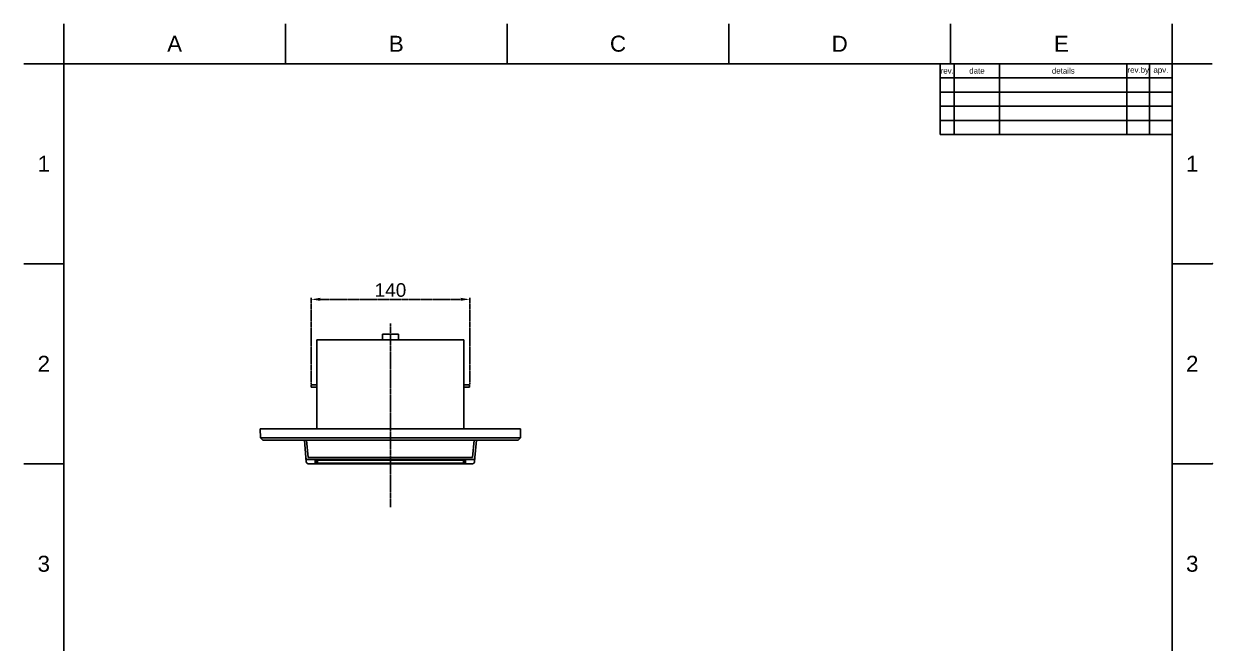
# Model space of a CAD drawing. Header units: millimetres. Extents: x 3663 to 4713, y -1 to 1484.
# Drawn here: x 3663 to 4713, y 937 to 1484 of the extents above; entities that cross this region are included whole.
import ezdxf

# ---------------------------------------------------------------- set-up
doc = ezdxf.new("R2010")
doc.units = ezdxf.units.MM
doc.header["$LTSCALE"] = 0.1
doc.linetypes.add('CENTER', pattern=[0.6, 0.375, -0.075, 0.075, -0.075])
for name, color, linetype in [('______', 1, 'CENTER'), ('__________', 255, 'Continuous'), ('FORM', 7, 'Continuous'), ('TEXT', 2, 'Continuous')]:
    doc.layers.add(name, color=color, linetype=linetype)
doc.styles.get("Standard").update_dxf_attribs({"font": 'arial.ttf'})
doc.dimstyles.new('ISO-25', dxfattribs={"dimtxt": 12, "dimasz": 8, "dimexe": 1.25, "dimexo": 0.625, "dimgap": 2, "dimtad": 1, "dimtxsty": 'Standard', "dimcen": 2.5, "dimadec": 0, "dimazin": 0, "dimtfac": 1, "dimtmove": 0, "dimatfit": 3, "dimfxl": 1, "dimarcsym": 0})

# ---------------------------------------------------------------- blocks, each defined once
blk = doc.blocks.new('*D31')
at = {"layer": '______', "color": 0, "lineweight": -2, "transparency": 16777216}
for p, q in [((3917, 1165.7), (3917, 1241.8)), ((3925, 1240.5), (4049, 1240.5)), ((4057, 1165.7), (4057, 1241.8))]:
    blk.add_line(p, q, dxfattribs=at)
at = {"layer": '______', "color": 0, "transparency": 16777216}
for points in [[(3925, 1241.9), (3925, 1239.2), (3917, 1240.5)], [(4049, 1241.9), (4049, 1239.2), (4057, 1240.5)]]:
    blk.add_solid(points, dxfattribs=at)
at = {"layer": 'Defpoints', "color": 0, "transparency": 16777216}
for p in [(4057, 1240.5), (3917, 1165), (4057, 1165)]:
    blk.add_point(p, dxfattribs=at)
at = {"layer": '______', "color": 0, "transparency": 16777216, "insert": (3987, 1248.7), "char_height": 12, "attachment_point": 5}
blk.add_mtext('140', dxfattribs=at)

msp = doc.modelspace()

# ---------------------------------------------------------------- linework, layer by layer
for p, q in [((3698.388, 1448.705), (3698.388, 1484.059)), ((3894.247, 1448.705), (3894.247, 1484.059)), ((4090.105, 1448.705), (4090.105, 1484.059)), ((4285.964, 1448.705), (4285.964, 1484.059)), ((4481.822, 1448.705), (4481.822, 1484.059)), ((4677.681, 1448.705), (4677.681, 1484.059)), ((3698.388, 1448.705), (3663.034, 1448.705)), ((3698.388, 1448.705), (3698.388, 34.564)), ((4677.681, 1448.705), (3698.388, 1448.705)), ((4677.681, 34.564), (4677.681, 1448.705)), ((4677.681, 1448.705), (4713.034, 1448.705)), ((3698.388, 1271.937), (3663.034, 1271.937)), ((4677.681, 1271.937), (4713.034, 1271.937)), ((3698.388, 1095.17), (3663.034, 1095.17)), ((4677.681, 1095.17), (4713.034, 1095.17))]:
    msp.add_line(p, q)
for p in [(3698.388, 1271.937), (4713.034, 1271.937), (3698.388, 1095.17), (4713.034, 1095.17)]:
    msp.add_point(p)
at = {"layer": '______', "color": 1}
msp.add_line((3986.964, 1056.786), (3986.964, 1219.112), dxfattribs=at)
at = {"layer": '__________'}
for p, q in [((3993.964, 1209.788), (3979.964, 1209.788)), ((3979.964, 1209.788), (3979.964, 1204.788)), ((3993.964, 1204.788), (3993.964, 1209.788)), ((3921.964, 1134.789), (3921.964, 1204.789)), ((3921.964, 1204.789), (4051.964, 1204.787)), ((3979.964, 1204.788), (3993.964, 1204.788)), ((4051.964, 1204.787), (4051.964, 1134.789)), ((3916.964, 1163.034), (3916.964, 1165.034)), ((3916.964, 1165.034), (3921.964, 1165.034)), ((3921.964, 1163.034), (3916.964, 1163.034)), ((3921.964, 1165.034), (3921.964, 1163.034)), ((4056.964, 1165.034), (4051.964, 1165.034)), ((4051.964, 1165.034), (4051.964, 1163.034)), ((4051.964, 1163.034), (4056.964, 1163.034)), ((4056.964, 1163.034), (4056.964, 1165.034)), ((3921.964, 1126.066), (3921.964, 1134.789)), ((4051.964, 1134.789), (4051.964, 1126.066)), ((3872.103, 1118.065), (3871.964, 1126.066)), ((3871.964, 1126.066), (4101.964, 1126.066)), ((4101.964, 1126.066), (4101.824, 1118.065)), ((3872.103, 1118.065), (4101.824, 1118.065)), ((3874.138, 1116.066), (3872.103, 1118.065)), ((4099.789, 1116.066), (3874.138, 1116.066)), ((3910.964, 1116.066), (3912.302, 1100.77)), ((3914.294, 1100.77), (3912.956, 1116.066)), ((4060.971, 1116.066), (4059.632, 1100.77)), ((4062.963, 1116.066), (4061.625, 1100.77)), ((4101.824, 1118.065), (4099.789, 1116.066)), ((3912.302, 1100.77), (3912.63, 1097.021)), ((3912.302, 1100.77), (3912.309, 1100.701)), ((3912.309, 1100.701), (3912.319, 1100.633)), ((3912.319, 1100.633), (3912.33, 1100.566)), ((3912.33, 1100.566), (3912.345, 1100.498)), ((3912.345, 1100.498), (3912.361, 1100.432)), ((3912.361, 1100.432), (3912.38, 1100.366)), ((3912.38, 1100.366), (3912.401, 1100.3)), ((3912.401, 1100.3), (3912.425, 1100.235)), ((3912.425, 1100.235), (3912.45, 1100.172)), ((3912.45, 1100.172), (3912.478, 1100.109)), ((3912.478, 1100.109), (3912.508, 1100.047)), ((3912.508, 1100.047), (3912.54, 1099.986)), ((3912.54, 1099.986), (3912.574, 1099.926)), ((3912.574, 1099.926), (3912.61, 1099.868)), ((3912.61, 1099.868), (3912.648, 1099.811)), ((3912.63, 1097.021), (3912.637, 1096.952)), ((3912.637, 1096.952), (3912.647, 1096.884)), ((3912.647, 1096.884), (3912.659, 1096.816)), ((3912.648, 1099.811), (3912.688, 1099.755)), ((3912.659, 1096.816), (3912.673, 1096.749)), ((3912.673, 1096.749), (3912.69, 1096.682)), ((3912.688, 1099.755), (3912.73, 1099.7)), ((3912.69, 1096.682), (3912.708, 1096.616)), ((3912.708, 1096.616), (3912.73, 1096.55)), ((3912.73, 1099.7), (3912.774, 1099.647)), ((3912.73, 1096.55), (3912.753, 1096.485)), ((3912.753, 1096.485), (3912.779, 1096.421)), ((3912.774, 1099.647), (3912.82, 1099.596)), ((3912.779, 1096.421), (3912.807, 1096.358)), ((3912.807, 1096.358), (3912.837, 1096.296)), ((3912.82, 1099.596), (3912.867, 1099.546)), ((3912.837, 1096.296), (3912.869, 1096.235)), ((3912.867, 1099.546), (3912.916, 1099.498)), ((3912.869, 1096.235), (3912.903, 1096.176)), ((3912.903, 1096.176), (3912.939, 1096.117)), ((3912.916, 1099.498), (3912.967, 1099.452)), ((3912.939, 1096.117), (3912.978, 1096.06)), ((3912.967, 1099.452), (3913.019, 1099.407)), ((3912.978, 1096.06), (3913.018, 1096.004)), ((3913.018, 1096.004), (3913.06, 1095.949)), ((3913.019, 1099.407), (3913.073, 1099.364)), ((3913.06, 1095.949), (3913.104, 1095.896)), ((3913.073, 1099.364), (3913.128, 1099.323)), ((3913.104, 1095.896), (3913.15, 1095.845)), ((3913.128, 1099.323), (3913.185, 1099.284)), ((3913.15, 1095.845), (3913.197, 1095.795)), ((3913.185, 1099.284), (3913.243, 1099.247)), ((3913.197, 1095.795), (3913.246, 1095.746)), ((3913.243, 1099.247), (3913.302, 1099.212)), ((3913.246, 1095.746), (3913.297, 1095.7)), ((3913.297, 1095.7), (3913.35, 1095.655)), ((3913.302, 1099.212), (3913.362, 1099.179)), ((3913.35, 1095.655), (3913.404, 1095.612)), ((3913.362, 1099.179), (3913.423, 1099.148)), ((3913.404, 1095.612), (3913.459, 1095.571)), ((3913.423, 1099.148), (3913.486, 1099.119)), ((3913.459, 1095.571), (3913.516, 1095.532)), ((3913.486, 1099.119), (3913.549, 1099.093)), ((3913.516, 1095.532), (3913.574, 1095.495)), ((3913.549, 1099.093), (3913.614, 1099.068)), ((3913.574, 1095.495), (3913.633, 1095.46)), ((3913.614, 1099.068), (3913.679, 1099.046)), ((3913.633, 1095.46), (3913.694, 1095.427)), ((3913.679, 1099.046), (3913.744, 1099.026)), ((3913.694, 1095.427), (3913.756, 1095.396)), ((3913.744, 1099.026), (3913.811, 1099.009)), ((3913.756, 1095.396), (3913.818, 1095.368)), ((3913.811, 1099.009), (3913.878, 1098.993)), ((3913.818, 1095.368), (3913.882, 1095.341)), ((3913.878, 1098.993), (3913.945, 1098.98)), ((3913.882, 1095.341), (3913.946, 1095.317)), ((3913.945, 1098.98), (3914.013, 1098.97)), ((3913.946, 1095.317), (3914.012, 1095.295)), ((3914.012, 1095.295), (3914.078, 1095.275)), ((3914.013, 1098.97), (3914.082, 1098.961)), ((3914.078, 1095.275), (3914.144, 1095.257)), ((3914.082, 1098.961), (3914.15, 1098.956)), ((3914.144, 1095.257), (3914.211, 1095.242)), ((3914.15, 1098.956), (3914.219, 1098.952)), ((3914.211, 1095.242), (3914.279, 1095.229)), ((3914.219, 1098.952), (3915.343, 1098.941)), ((3914.279, 1095.229), (3914.347, 1095.219)), ((4059.632, 1100.77), (3914.294, 1100.77)), ((3914.347, 1095.219), (3914.416, 1095.21)), ((3914.416, 1095.21), (3914.484, 1095.205)), ((3914.484, 1095.205), (3914.553, 1095.201)), ((3914.553, 1095.201), (3914.622, 1095.2)), ((3914.622, 1095.2), (3915.612, 1095.2)), ((3915.302, 1098.949), (4058.528, 1098.95)), ((3915.612, 1095.2), (4058.316, 1095.2)), ((3920.493, 1095.587), (3920.544, 1098.527)), ((4053.434, 1095.587), (3920.493, 1095.587)), ((3920.501, 1096.085), (3921.464, 1096.085)), ((3921.464, 1096.206), (3920.503, 1096.206)), ((3921.464, 1096.584), (3920.51, 1096.584)), ((3920.544, 1098.527), (4053.383, 1098.527)), ((3920.664, 1098.072), (3920.664, 1098.527)), ((3920.664, 1098.066), (3920.664, 1098.072)), ((3921.464, 1098.069), (3920.664, 1098.066)), ((3921.464, 1098.413), (3921.464, 1098.527)), ((3921.464, 1095.867), (3921.464, 1098.413)), ((3921.464, 1095.857), (3921.464, 1095.867)), ((4052.464, 1095.858), (3921.464, 1095.857)), ((3922.464, 1098.309), (3923.463, 1098.379)), ((3922.464, 1095.937), (3922.464, 1098.309)), ((3923.372, 1095.868), (3922.464, 1095.937)), ((3923.463, 1095.872), (3923.372, 1095.868)), ((3923.463, 1098.379), (4050.464, 1098.379)), ((4050.464, 1095.872), (3923.463, 1095.872)), ((4050.464, 1098.379), (4051.464, 1098.309)), ((4050.82, 1095.872), (4050.464, 1095.872)), ((4051.464, 1095.937), (4050.82, 1095.872)), ((4051.464, 1098.309), (4051.464, 1095.937)), ((4052.464, 1098.527), (4052.464, 1098.413)), ((4052.464, 1098.413), (4052.464, 1095.867)), ((4053.264, 1098.072), (4052.464, 1098.069)), ((4053.417, 1096.584), (4052.464, 1096.584)), ((4053.424, 1096.206), (4052.464, 1096.206)), ((4052.464, 1096.085), (4053.426, 1096.085)), ((4052.464, 1095.867), (4052.464, 1095.858)), ((4053.264, 1098.527), (4053.264, 1098.072)), ((4053.383, 1098.527), (4053.434, 1095.587)), ((4058.316, 1095.2), (4059.305, 1095.2)), ((4058.528, 1098.95), (4059.692, 1098.95)), ((4059.305, 1095.201), (4059.311, 1095.268)), ((4059.374, 1095.202), (4059.305, 1095.201)), ((4059.443, 1095.206), (4059.374, 1095.202)), ((4059.511, 1095.212), (4059.443, 1095.206)), ((4059.58, 1095.22), (4059.511, 1095.212)), ((4059.648, 1095.23), (4059.58, 1095.22)), ((4059.716, 1095.243), (4059.648, 1095.23)), ((4059.692, 1098.95), (4059.761, 1098.953)), ((4059.783, 1095.258), (4059.716, 1095.243)), ((4059.761, 1098.953), (4059.83, 1098.958)), ((4059.849, 1095.276), (4059.783, 1095.258)), ((4059.83, 1098.958), (4059.899, 1098.966)), ((4059.915, 1095.296), (4059.849, 1095.276)), ((4059.899, 1098.966), (4059.967, 1098.976)), ((4059.981, 1095.318), (4059.915, 1095.296)), ((4059.967, 1098.976), (4060.035, 1098.989)), ((4060.045, 1095.342), (4059.981, 1095.318)), ((4060.035, 1098.989), (4060.103, 1099.004)), ((4060.109, 1095.368), (4060.045, 1095.342)), ((4060.103, 1099.004), (4060.17, 1099.021)), ((4060.172, 1095.397), (4060.109, 1095.368)), ((4060.17, 1099.021), (4060.236, 1099.041)), ((4060.233, 1095.428), (4060.172, 1095.397)), ((4060.294, 1095.461), (4060.233, 1095.428)), ((4060.236, 1099.041), (4060.301, 1099.063)), ((4060.353, 1095.496), (4060.294, 1095.461)), ((4060.301, 1099.063), (4060.366, 1099.087)), ((4060.411, 1095.533), (4060.353, 1095.496)), ((4060.366, 1099.087), (4060.43, 1099.114)), ((4060.468, 1095.572), (4060.411, 1095.533)), ((4060.43, 1099.114), (4060.493, 1099.142)), ((4060.523, 1095.613), (4060.468, 1095.572)), ((4060.493, 1099.142), (4060.555, 1099.173)), ((4060.577, 1095.656), (4060.523, 1095.613)), ((4060.555, 1099.173), (4060.616, 1099.206)), ((4060.63, 1095.7), (4060.577, 1095.656)), ((4060.616, 1099.206), (4060.676, 1099.241)), ((4060.681, 1095.747), (4060.63, 1095.7)), ((4060.676, 1099.241), (4060.734, 1099.278)), ((4060.73, 1095.795), (4060.681, 1095.747)), ((4060.777, 1095.845), (4060.73, 1095.795)), ((4060.734, 1099.278), (4060.791, 1099.317)), ((4060.823, 1095.896), (4060.777, 1095.845)), ((4060.791, 1099.317), (4060.847, 1099.358)), ((4060.867, 1095.949), (4060.823, 1095.896)), ((4060.847, 1099.358), (4060.901, 1099.401)), ((4060.909, 1096.004), (4060.867, 1095.949)), ((4060.901, 1099.401), (4060.954, 1099.445)), ((4060.95, 1096.06), (4060.909, 1096.004)), ((4060.988, 1096.117), (4060.95, 1096.06)), ((4060.954, 1099.445), (4061.005, 1099.492)), ((4061.024, 1096.176), (4060.988, 1096.117)), ((4061.005, 1099.492), (4061.055, 1099.54)), ((4061.058, 1096.236), (4061.024, 1096.176)), ((4061.055, 1099.54), (4061.102, 1099.59)), ((4061.09, 1096.297), (4061.058, 1096.236)), ((4061.12, 1096.359), (4061.09, 1096.297)), ((4061.102, 1099.59), (4061.148, 1099.642)), ((4061.148, 1096.422), (4061.12, 1096.359)), ((4061.148, 1099.642), (4061.193, 1099.695)), ((4061.174, 1096.486), (4061.148, 1096.422)), ((4061.197, 1096.55), (4061.174, 1096.486)), ((4061.193, 1099.695), (4061.235, 1099.749)), ((4061.219, 1096.616), (4061.197, 1096.55)), ((4061.238, 1096.682), (4061.219, 1096.616)), ((4061.235, 1099.749), (4061.275, 1099.806)), ((4061.254, 1096.749), (4061.238, 1096.682)), ((4061.268, 1096.816), (4061.254, 1096.749)), ((4061.28, 1096.884), (4061.268, 1096.816)), ((4061.275, 1099.806), (4061.314, 1099.863)), ((4061.29, 1096.952), (4061.28, 1096.884)), ((4061.297, 1097.021), (4061.29, 1096.952)), ((4061.625, 1100.77), (4061.297, 1097.021)), ((4061.314, 1099.863), (4061.35, 1099.922)), ((4061.35, 1099.922), (4061.385, 1099.982)), ((4061.385, 1099.982), (4061.417, 1100.043)), ((4061.417, 1100.043), (4061.447, 1100.105)), ((4061.447, 1100.105), (4061.475, 1100.168)), ((4061.475, 1100.168), (4061.501, 1100.232)), ((4061.501, 1100.232), (4061.525, 1100.297)), ((4061.525, 1100.297), (4061.546, 1100.363)), ((4061.546, 1100.363), (4061.565, 1100.43)), ((4061.565, 1100.43), (4061.582, 1100.497)), ((4061.582, 1100.497), (4061.596, 1100.564)), ((4061.596, 1100.564), (4061.608, 1100.633)), ((4061.608, 1100.633), (4061.618, 1100.701)), ((4061.618, 1100.701), (4061.625, 1100.77))]:
    msp.add_line(p, q, dxfattribs=at)
at = {"layer": 'FORM'}
for p, q in [((4472.681, 1448.705), (4472.681, 1386.205)), ((4485.181, 1448.705), (4485.181, 1386.205)), ((4525.181, 1448.705), (4525.181, 1386.205)), ((4637.681, 1448.705), (4637.681, 1386.205)), ((4657.681, 1448.705), (4657.681, 1386.205)), ((4677.681, 1436.205), (4472.681, 1436.205)), ((4677.681, 1423.705), (4472.681, 1423.705)), ((4677.681, 1411.205), (4472.681, 1411.205)), ((4677.681, 1398.705), (4472.681, 1398.705)), ((4677.681, 1386.205), (4472.681, 1386.205))]:
    msp.add_line(p, q, dxfattribs=at)

# ---------------------------------------------------------------- texts
at = {"char_height": 14.141, "attachment_point": 5}
for s, width, insert in [('A', 10, (3796.317, 1466.382)), ('B', 10, (3992.176, 1466.382)), ('C', 10, (4188.034, 1466.382)), ('D', 10, (4383.893, 1466.382)), ('E', 10, (4579.752, 1466.382)), ('1', 50, (3680.711, 1360.321)), ('1', 50, (4695.358, 1360.321)), ('2', 50, (3680.711, 1183.554)), ('2', 50, (4695.358, 1183.554)), ('3', 50, (3680.711, 1006.786)), ('3', 50, (4695.358, 1006.786))]:
    msp.add_mtext_dynamic_manual_height_columns(s, width=width, gutter_width=12.5, heights=[0], dxfattribs=dict(at, insert=insert))
at = {"layer": 'TEXT', "char_height": 5, "attachment_point": 5}
for s, width, insert in [('rev.', 5, (4478.931, 1442.455)), ('date', 16, (4505.181, 1442.455)), ('details', 45, (4581.431, 1442.455)), ('rev.by', 8, (4647.681, 1442.455)), ('apv.', 8, (4667.681, 1442.455))]:
    msp.add_mtext_dynamic_manual_height_columns(s, width=width, gutter_width=12.5, heights=[0], dxfattribs=dict(at, insert=insert))

# ---------------------------------------------------------------- dimensions: what is measured, and where the dimension line sits
at = {"layer": '______', "color": 3}
dim = msp.add_linear_dim(base=(4056.964, 1240.527), p1=(3916.964, 1165.034), p2=(4056.964, 1165.034), dimstyle='ISO-25', dxfattribs=at)
dim.commit()
dim.dimension.update_dxf_attribs({"geometry": '*D31', "text_midpoint": (3986.964, 1248.654)})

doc.saveas('drawing.dxf')
